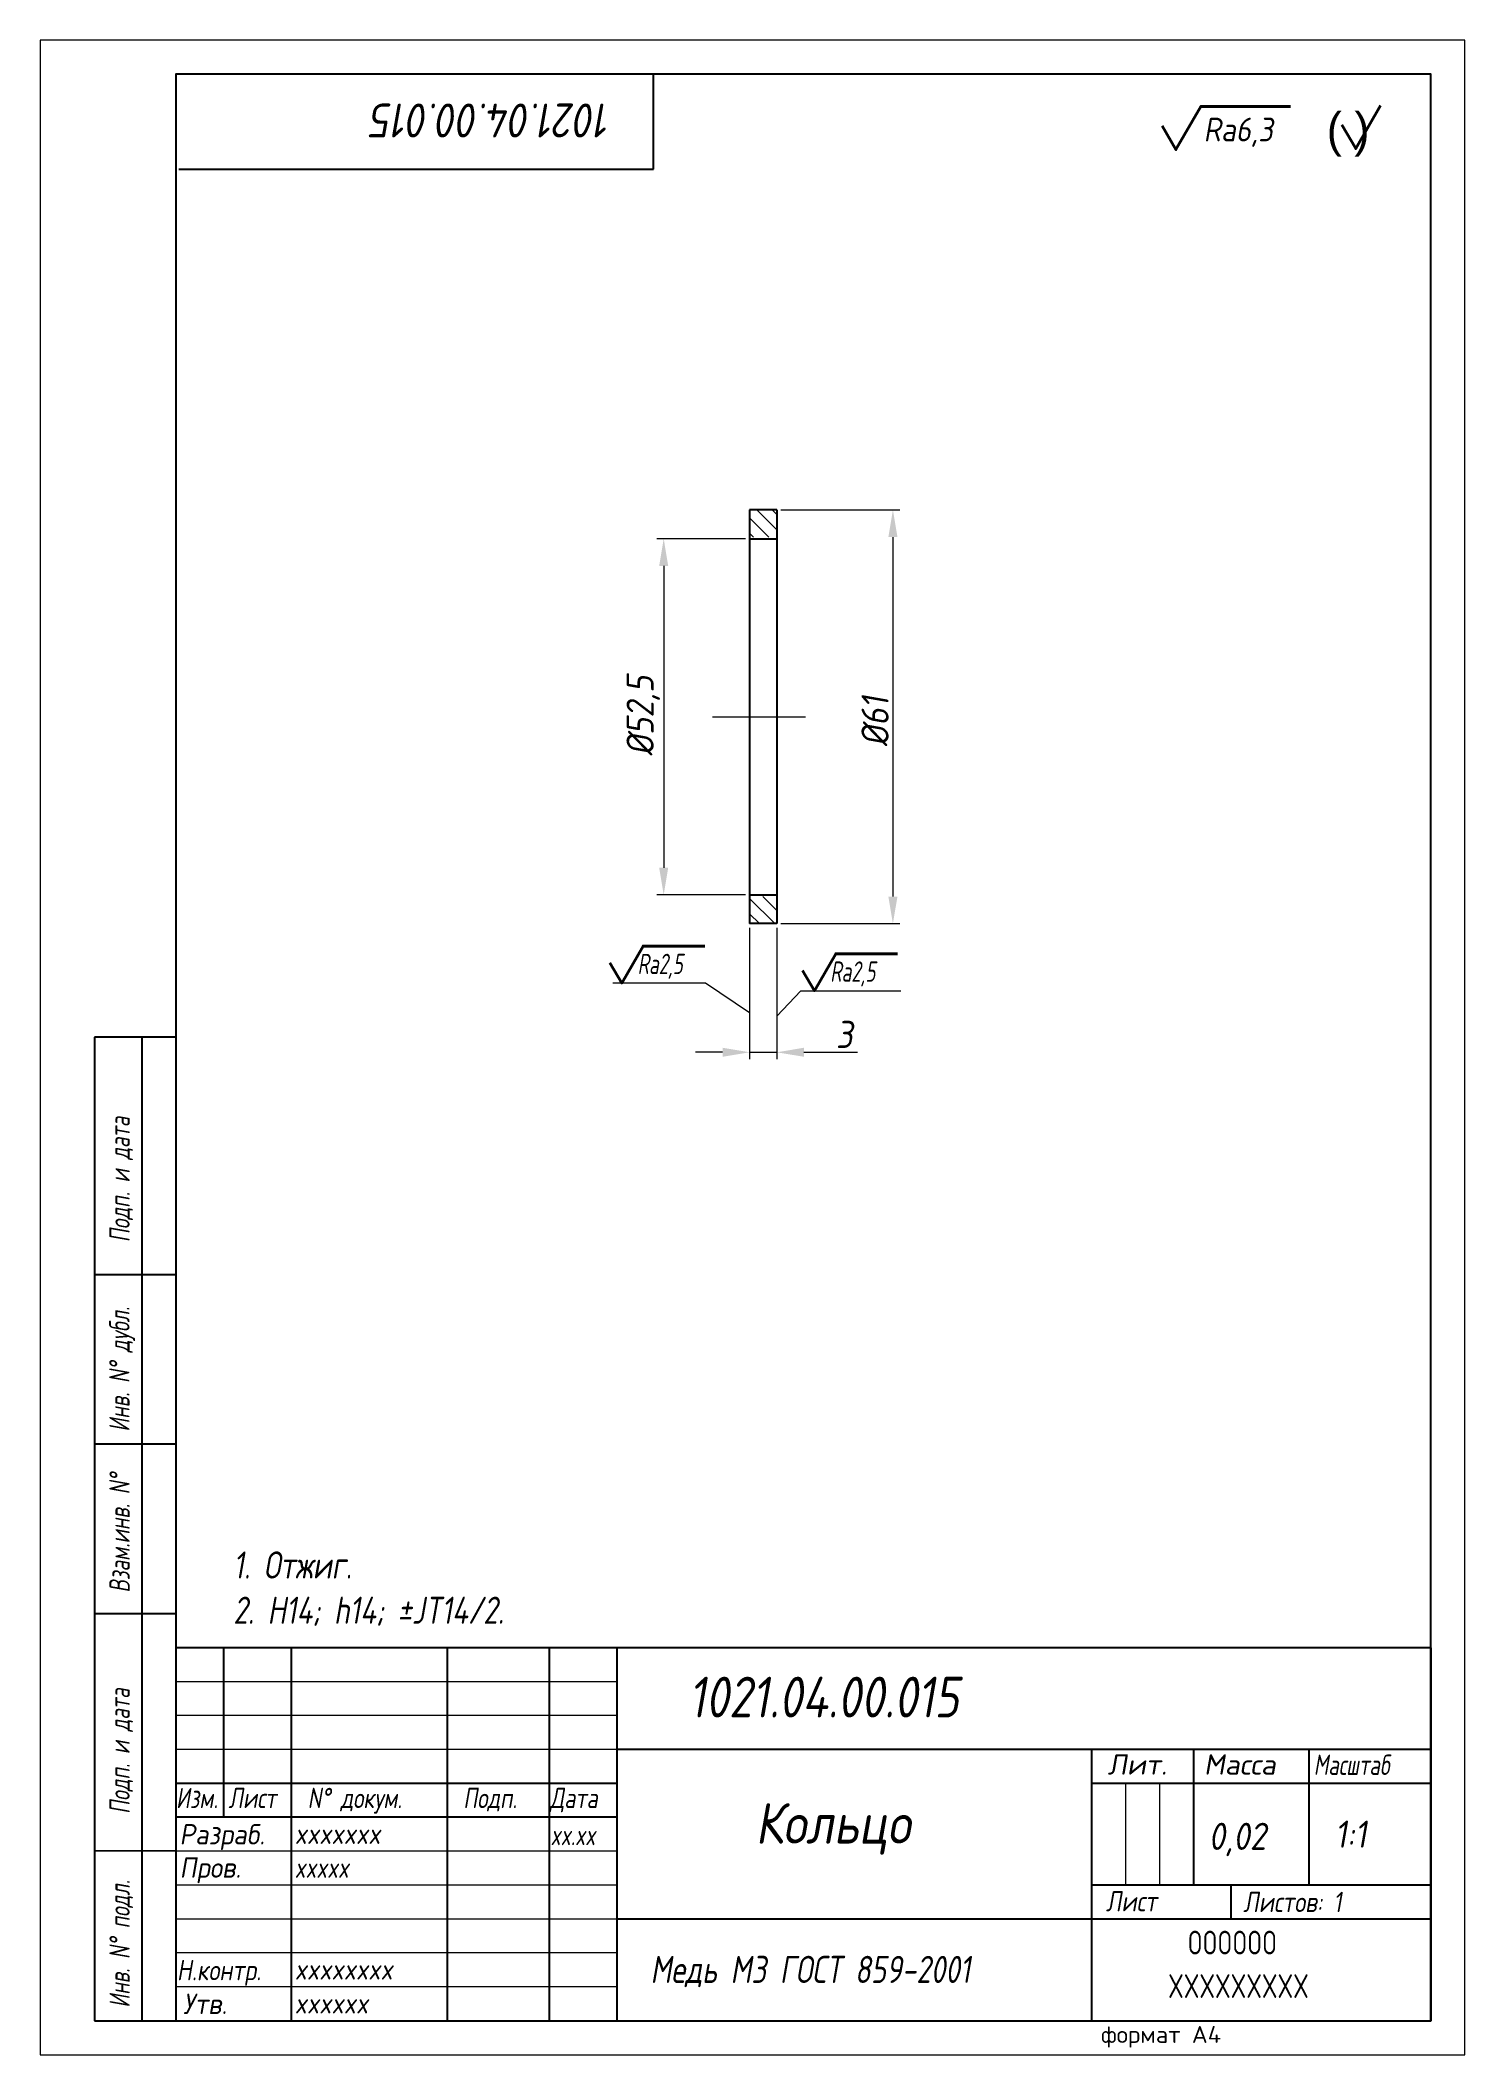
# Model space of a CAD drawing. Header units: millimetres. Extents: x 3458 to 3668, y 86 to 383.
import ezdxf

# ---------------------------------------------------------------- set-up
doc = ezdxf.new("R2010")
doc.units = ezdxf.units.MM
doc.linetypes.add('CENTER', pattern=[50.8, 31.75, -6.35, 6.35, -6.35])
for name, color, linetype, lineweight in [('Ax', 1, 'CENTER', 18), ('Dim', 3, 'Continuous', 40), ('Hatch', 5, 'Continuous', 18), ('Slim', 8, 'Continuous', 18), ('Text', 2, 'Continuous', 40), ('Wide', 31, 'Continuous', 60)]:
    doc.layers.add(name, color=color, linetype=linetype, lineweight=lineweight)
doc.styles.add('курсив', font='romans.shx', dxfattribs={"oblique": 10})
doc.styles.add('курсив 0_65', font='romans.shx', dxfattribs={"width": 0.65, "oblique": 10})
doc.styles.add('курсив 0_75', font='romans.shx', dxfattribs={"width": 0.75, "oblique": 10})
doc.styles.add('курсив 0_85', font='romans.shx', dxfattribs={"width": 0.85, "oblique": 10})
doc.dimstyles.new('L.Zero', dxfattribs={"dimtxt": 4, "dimasz": 1.8, "dimexe": 2, "dimexo": 0.625, "dimgap": 1, "dimtad": 1, "dimlfac": 5, "dimtxsty": 'курсив 0_85', "dimcen": 0, "dimadec": 1, "dimazin": 0, "dimtp": 0.0165, "dimtm": 0.0075, "dimtfac": 1, "dimtmove": 0, "dimatfit": 3, "dimldrblk": 'NONE', "dimfxl": 1, "dimlwd": 18, "dimlwe": 18, "dimarcsym": 0})
doc.dimstyles.new('к1_1', dxfattribs={"dimtxt": 4, "dimasz": 4, "dimexe": 1, "dimexo": 0.625, "dimtad": 1, "dimtxsty": 'курсив 0_85', "dimcen": 0, "dimadec": 0, "dimazin": 0, "dimtfac": 1, "dimtmove": 0, "dimatfit": 3, "dimldrblk": 'DOTSMALL', "dimfxl": 1, "dimlwd": 18, "dimlwe": 18, "dimarcsym": 0})

# ---------------------------------------------------------------- blocks, each defined once
blk = doc.blocks.new('*D244')
at = {"layer": 'Defpoints', "color": 0, "transparency": 16777216}
for p in [(3562.72, 309.4), (3550.05, 256.9), (3562.72, 256.9)]:
    blk.add_point(p, dxfattribs=at)
at = {"layer": 'Dim', "color": 0, "lineweight": 18, "transparency": 16777216}
for p, q in [((3562.09, 309.4), (3549.05, 309.4)), ((3550.05, 305.4), (3550.05, 260.9)), ((3562.09, 256.9), (3549.05, 256.9))]:
    blk.add_line(p, q, dxfattribs=at)
at = {"layer": 'Dim', "color": 0, "transparency": 16777216}
for points in [[(3549.38, 305.4), (3550.71, 305.4), (3550.05, 309.4)], [(3549.38, 260.9), (3550.71, 260.9), (3550.05, 256.9)]]:
    blk.add_solid(points, dxfattribs=at)
at = {"layer": 'Dim', "color": 0, "transparency": 16777216, "insert": (3547.04, 283.31), "char_height": 4, "attachment_point": 5, "rotation": 90, "style": 'курсив 0_85'}
blk.add_mtext('%%c52,5', dxfattribs=at)
blk = doc.blocks.new('_DotSmall')
at = {"color": 0, "linetype": 'ByBlock', "const_width": 0.5}
blk.add_lwpolyline([(-122670.927, 17467.939, 1), (-122670.802, 17467.939, 1)], format="xyb", close=True, dxfattribs=at)
blk = doc.blocks.new('*D245')
at = {"layer": 'Defpoints', "color": 0, "transparency": 16777216}
for p in [(3566.72, 313.65), (3566.72, 252.65), (3583.84, 252.65)]:
    blk.add_point(p, dxfattribs=at)
at = {"layer": 'Dim', "color": 0, "lineweight": 18, "transparency": 16777216}
for p, q in [((3567.34, 313.65), (3584.84, 313.65)), ((3583.84, 309.65), (3583.84, 256.65)), ((3567.34, 252.65), (3584.84, 252.65))]:
    blk.add_line(p, q, dxfattribs=at)
at = {"layer": 'Dim', "color": 0, "transparency": 16777216}
for points in [[(3583.17, 309.65), (3584.51, 309.65), (3583.84, 313.65)], [(3583.17, 256.65), (3584.51, 256.65), (3583.84, 252.65)]]:
    blk.add_solid(points, dxfattribs=at)
at = {"layer": 'Dim', "color": 0, "transparency": 16777216, "insert": (3581.21, 282.46), "char_height": 4, "attachment_point": 5, "rotation": 90, "style": 'курсив 0_85'}
blk.add_mtext('%%c61', dxfattribs=at)
blk = doc.blocks.new('*D246')
at = {"layer": 'Defpoints', "color": 0, "transparency": 16777216}
for p in [(3562.72, 252.65), (3566.72, 252.65), (3566.72, 233.68)]:
    blk.add_point(p, dxfattribs=at)
at = {"layer": 'Dim', "color": 0, "lineweight": 18, "transparency": 16777216}
for p, q in [((3562.72, 252.02), (3562.72, 232.68)), ((3566.72, 252.02), (3566.72, 232.68)), ((3558.72, 233.68), (3554.72, 233.68)), ((3562.72, 233.68), (3566.72, 233.68)), ((3570.72, 233.68), (3578.64, 233.68))]:
    blk.add_line(p, q, dxfattribs=at)
at = {"layer": 'Dim', "color": 0, "transparency": 16777216}
for points in [[(3558.72, 234.35), (3558.72, 233.02), (3562.72, 233.68)], [(3570.72, 234.35), (3570.72, 233.02), (3566.72, 233.68)]]:
    blk.add_solid(points, dxfattribs=at)
at = {"layer": 'Dim', "color": 0, "transparency": 16777216, "insert": (3576.68, 236.31), "char_height": 4, "attachment_point": 5, "style": 'курсив 0_85'}
blk.add_mtext('3', dxfattribs=at)
blk = doc.blocks.new('_None')

msp = doc.modelspace()

# ---------------------------------------------------------------- hatches: boundary and pattern name
at = {"layer": 'Hatch'}
h = msp.add_hatch(dxfattribs=at)
h.set_pattern_fill('ANSI31', color=256, scale=0.5, angle=90, style=0)
h.set_pattern_definition([(135, (-12617.3674, 12085.5014), (-1.12253202, -1.12253202), [])])
h.paths.add_polyline_path([(3566.716, 313.649), (3562.716, 313.649), (3562.716, 309.649), (3566.716, 309.649)])
h.paths.add_polyline_path([(3562.716, 256.649), (3562.716, 252.649), (3566.716, 252.649), (3566.716, 256.649)])

# ---------------------------------------------------------------- linework, layer by layer
for p, q in [((3548.552, 363.893), (3548.552, 377.893)), ((3478.552, 363.893), (3548.552, 363.893)), ((3562.716, 313.649), (3562.716, 252.649)), ((3566.716, 313.649), (3562.716, 313.649)), ((3566.716, 313.649), (3566.716, 252.649)), ((3562.716, 309.399), (3566.716, 309.399)), ((3562.716, 256.899), (3566.716, 256.899)), ((3566.716, 252.649), (3562.716, 252.649)), ((3466.14, 235.887), (3466.14, 90.887)), ((3478.14, 235.887), (3466.14, 235.887)), ((3473.14, 90.958), (3473.14, 235.887)), ((3478.07, 200.888), (3466.14, 200.886)), ((3478.053, 175.888), (3466.14, 175.888)), ((3466.14, 150.89), (3466.14, 150.89)), ((3478.14, 150.888), (3466.14, 150.89)), ((3663.14, 145.887), (3478.14, 145.887)), ((3485.14, 145.887), (3485.14, 120.887)), ((3495.14, 145.887), (3495.14, 90.887)), ((3518.14, 145.887), (3518.14, 90.887)), ((3533.14, 145.887), (3533.14, 90.887)), ((3543.14, 145.887), (3543.14, 90.887)), ((3663.14, 90.887), (3663.14, 145.887)), ((3663.14, 145.887), (3663.14, 90.887)), ((3613.14, 130.887), (3543.14, 130.887)), ((3613.14, 130.887), (3613.14, 90.887)), ((3663.14, 130.887), (3613.14, 130.887)), ((3628.14, 130.887), (3628.14, 110.887)), ((3645.14, 130.887), (3645.14, 110.887)), ((3543.14, 125.887), (3478.14, 125.887)), ((3663.14, 125.887), (3613.14, 125.887)), ((3543.14, 120.887), (3478.14, 120.887)), ((3478.14, 115.887), (3466.14, 115.956)), ((3663.14, 110.887), (3613.14, 110.887)), ((3633.644, 110.887), (3633.644, 105.887)), ((3613.14, 105.887), (3543.14, 105.887)), ((3663.14, 105.887), (3613.14, 105.887)), ((3466.14, 90.887), (3478.14, 90.887)), ((3478.14, 90.887), (3663.14, 90.887))]:
    msp.add_line(p, q)
msp.add_lwpolyline([(3478.14, 90.887), (3663.14, 90.887), (3663.14, 377.887), (3478.14, 377.887)], close=True)
at = {"layer": 'Ax', "ltscale": 0.5}
msp.add_line((3557.221, 283.149), (3570.943, 283.149), dxfattribs=at)
at = {"layer": 'Slim'}
for p, q in [((3543.14, 140.887), (3478.14, 140.887)), ((3543.14, 135.887), (3478.14, 135.887)), ((3543.14, 130.887), (3478.14, 130.887)), ((3618.14, 125.887), (3618.14, 110.887)), ((3623.14, 125.887), (3623.14, 110.887)), ((3543.14, 115.887), (3478.14, 115.887)), ((3543.14, 110.887), (3478.14, 110.887)), ((3543.14, 105.887), (3478.14, 105.887)), ((3543.14, 100.887), (3478.14, 100.887)), ((3543.14, 95.887), (3478.14, 95.887))]:
    msp.add_line(p, q, dxfattribs=at)
msp.add_lwpolyline([(3458.14, 85.887), (3668.14, 85.887), (3668.14, 382.887), (3458.14, 382.887)], close=True, dxfattribs=at)
at = {"layer": 'Text'}
for points in [[(3623.535, 370.275), (3625.562, 366.764), (3629.241, 373.137), (3642.464, 373.137)], [(3650.039, 370.423), (3652.065, 366.913), (3655.745, 373.285)], [(3542.124, 246.892), (3543.862, 243.883), (3547.015, 249.345), (3556.131, 249.345)], [(3570.523, 245.764), (3572.26, 242.755), (3575.413, 248.218), (3584.529, 248.218)]]:
    msp.add_lwpolyline(points, dxfattribs=at)

# ---------------------------------------------------------------- texts
at = {"layer": 'Text', "oblique": 10}
for s, height, rotation, style, width, p in [('1021.04.00.015', 5, 180, 'курсив', 0.85, (3542.304, 373.57)), ('Подп. и дата', 3, 90, 'курсив 0_75', 0.7, (3471.33, 205.67)), ('Инв. N%%D дубл.', 3, 90, 'курсив 0_75', 0.7, (3471.296, 177.737)), ('Взам.инв. N%%D', 3, 90, 'курсив 0_75', 0.7, (3471.33, 154.008)), ('Подп. и дата', 3, 90, 'курсив 0_75', 0.7, (3471.33, 121.383)), ('Инв. N%%D подл.', 3, 90, 'курсив 0_75', 0.7, (3471.33, 92.81))]:
    msp.add_text(s, height=height, rotation=rotation, dxfattribs=dict(at, style=style, width=width)).set_placement(p)
for s, height, style, width, p in [('Ra6,3', 3.5, 'курсив 0_85', 0.85, (3629.645, 367.984)), ('Ra2,5', 3, 'курсив 0_65', 0.65, (3546.193, 245.209)), ('Ra2,5', 3, 'курсив 0_65', 0.65, (3574.591, 244.081)), ('1021.04.00.015', 6, 'курсив', 0.8, (3553.721, 135.618)), ('Масштаб', 3, 'курсив', 0.7, (3645.873, 127.134)), ('Изм.', 3, 'курсив 0_75', 0.75, (3478.14, 122.242)), ('Лист', 3, 'курсив 0_75', 0.75, (3485.876, 122.242)), ('N%%D докум.', 3, 'курсив 0_75', 0.75, (3497.548, 122.242)), ('Подп.', 3, 'курсив 0_75', 0.75, (3520.488, 122.242)), ('Дата', 3, 'курсив 0_75', 0.75, (3533.261, 122.242)), ('Кольцо', 6, 'курсив 0_85', 0.85, (3563.551, 117.008)), ('Разраб.', 3, 'курсив', 0.9, (3478.653, 116.886)), ('xxxxxxx', 3, 'курсив 0_85', 0.85, (3495.645, 116.967)), ('0,02', 4, 'курсив 0_85', 0.85, (3630.395, 116.085)), ('1:1', 4, 'курсив 0_85', 0.85, (3648.995, 116.404)), ('Пров.', 3, 'курсив', 0.9, (3478.679, 111.982)), ('xxxxx', 3, 'курсив 0_85', 0.75, (3495.645, 111.967)), ('Лист', 3, 'курсив', 0.8, (3615.241, 107.018)), ('Листов: 1', 3, 'курсив', 0.8, (3635.486, 106.912)), ('Н.контр.', 3, 'курсив', 0.8, (3478.27, 96.863)), ('xxxxxxxx', 3, 'курсив 0_85', 0.85, (3495.645, 96.967)), ('Медь М3 ГОСТ 859-2001', 4, 'курсив 0_75', 0.75, (3548.088, 96.463)), ('Утв.', 3, 'курсив', 0.9, (3479.201, 91.885)), ('xxxxxx', 3, 'курсив 0_85', 0.85, (3495.645, 91.967))]:
    msp.add_text(s, height=height, dxfattribs=dict(at, style=style, width=width)).set_placement(p)
at = {"layer": 'Text'}
msp.add_text('( )', height=5, dxfattribs=at).set_placement((3647.796, 367.241))
at = {"layer": 'Text', "style": 'курсив', "oblique": 10}
for s, p in [('Лит.', (3615.494, 127.182)), ('Масса', (3629.694, 127.182))]:
    msp.add_text(s, height=3, dxfattribs=at).set_placement(p)
at = {"layer": 'Text', "ltscale": 0.8, "style": 'курсив', "oblique": 10, "width": 0.7}
msp.add_text('xx.xx', height=3, dxfattribs=at).set_placement((3533.366, 116.78))
at = {"layer": 'Text', "style": 'курсив'}
msp.add_text('формат А4', height=2.5, dxfattribs=at).set_placement((3614.521, 87.624))
at = {"layer": 'Text', "ltscale": 6, "insert": (3486.597, 160.087), "char_height": 4, "width": 177.75258, "attachment_point": 1, "style": 'курсив 0_75'}
msp.add_mtext('1. Отжиг.\\P2. H14; h14; %%PJT14/2.', dxfattribs=at)
at = {"layer": 'Wide', "lineweight": 50, "style": 'курсив', "width": 0.7}
for s, p in [('OOOOOO', (3627.291, 100.668)), ('XXXXXXXXX', (3624.418, 94.258))]:
    msp.add_text(s, height=3.5, dxfattribs=at).set_placement(p)

# ---------------------------------------------------------------- dimensions: what is measured, and where the dimension line sits
at = {"layer": 'Dim'}
for base, p1, p2, picture, middle in [((3583.84, 252.649), (3566.716, 313.649), (3566.716, 252.649), '*D245', (3583.84, 282.462)), ((3550.047, 256.899), (3562.716, 309.399), (3562.716, 256.899), '*D244', (3550.047, 283.31))]:
    dim = msp.add_linear_dim(base=base, p1=p1, p2=p2, angle=90, text='%%c<>', dimstyle='к1_1', dxfattribs=at)
    dim.commit()
    dim.dimension.update_dxf_attribs({"geometry": picture, "text_midpoint": middle, "dimtype": 160})
dim = msp.add_linear_dim(base=(3566.716, 233.682), p1=(3562.716, 252.649), p2=(3566.716, 252.649), text='3', dimstyle='к1_1', dxfattribs=at)
dim.commit()
dim.dimension.update_dxf_attribs({"geometry": '*D246', "text_midpoint": (3576.679, 233.682), "dimtype": 160})

# ---------------------------------------------------------------- leaders
at = {"layer": 'Slim'}
for points in [[(3562.716, 239.504), (3556.221, 243.883), (3542.535, 243.883)], [(3566.716, 239.006), (3570.275, 242.755), (3585.018, 242.755)]]:
    msp.add_leader(points, dimstyle='L.Zero', dxfattribs=at)

doc.saveas('drawing.dxf')
